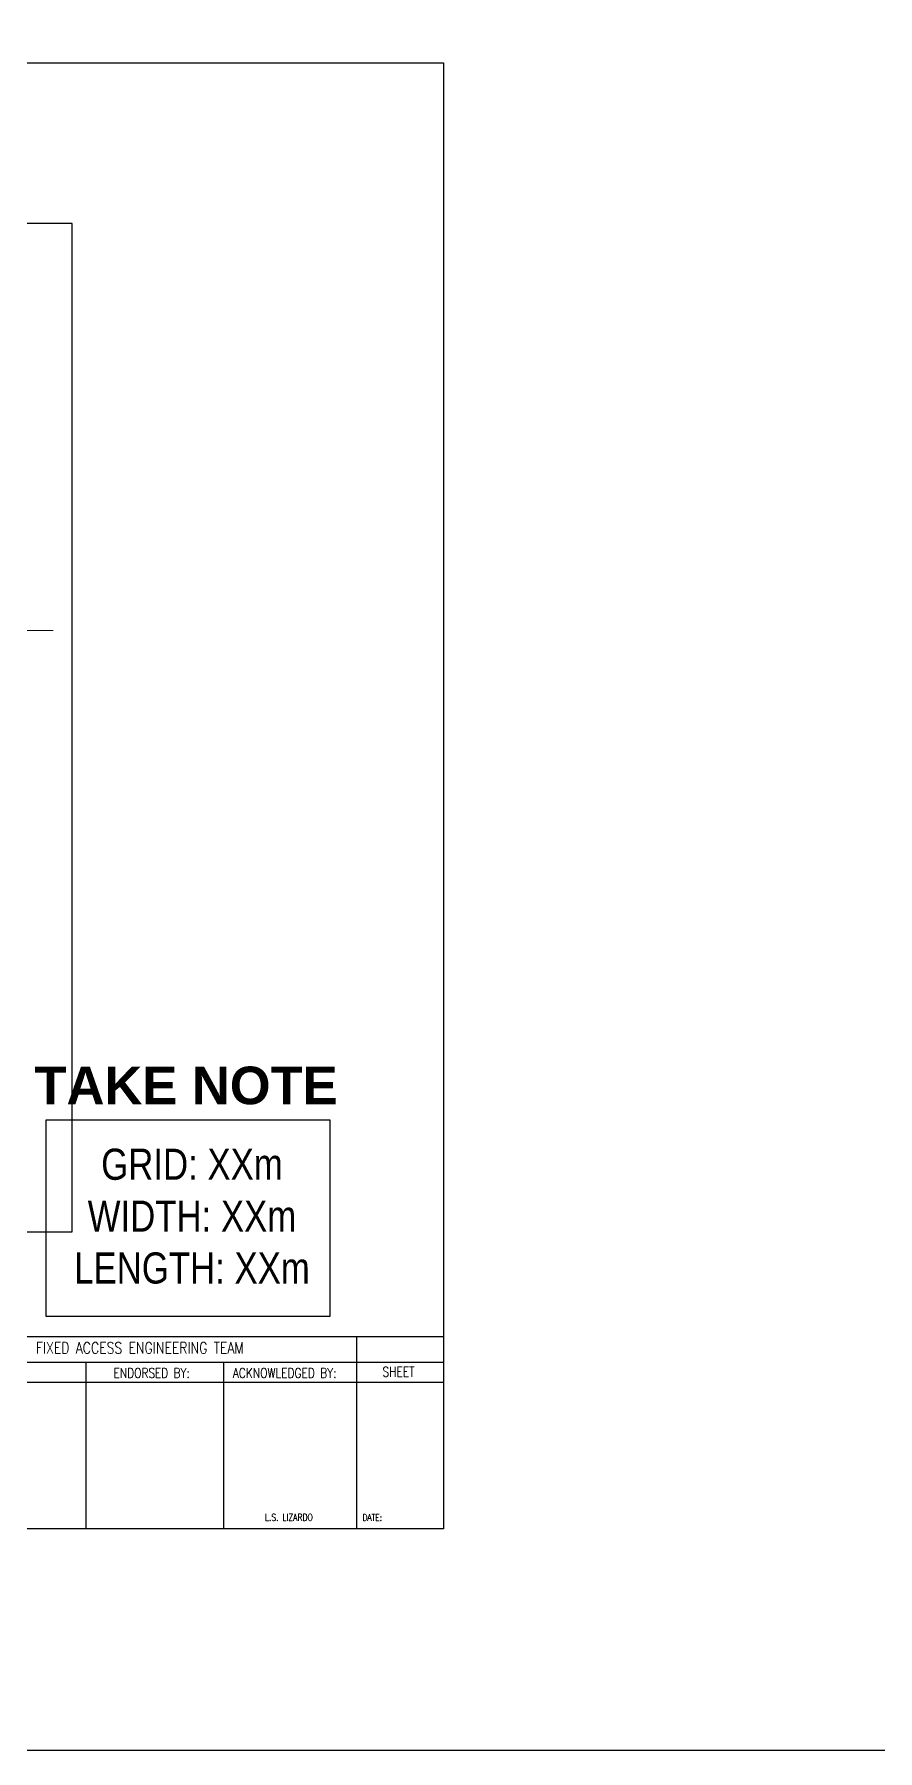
# Model space of a CAD drawing. Extents: x -663610 to -207124, y 70878 to 297551.
# Drawn here: x -260605 to -257636, y 70878 to 76918 of the extents above; entities that cross this region are included whole.
import ezdxf

# ---------------------------------------------------------------- set-up
doc = ezdxf.new("R2010")
doc.units = 0
doc.header["$LTSCALE"] = 0.3
doc.layers.get('0').update_dxf_attribs({"linetype": 'CONTINUOUS'})
for name, color, linetype in [('BASEMAP', 7, 'CONTINUOUS'), ('NAP #', 3, 'CONTINUOUS'), ('Print', 7, 'CONTINUOUS'), ('Site boundry', 7, 'CONTINUOUS')]:
    doc.layers.add(name, color=color, linetype=linetype)
doc.styles.add('Mark', font='arial.ttf', dxfattribs={"width": 0.8, "height": 2.5})
doc.styles.add('ROMANS', font='ROMANS.SHX', dxfattribs={"width": 0.8, "height": 2})
doc.styles.add('WMF-Arial Unicode MS0', font='')
doc.styles.get('WMF-Arial Unicode MS0').set_extended_font_data('Arial Unicode MS', bold=True)

msp = doc.modelspace()

# ---------------------------------------------------------------- linework, layer by layer
at = {"ltscale": 0.3}
for p, q in [((-259470.9, 72335.4), (-259470.9, 71659.2)), ((-259470.9, 72335.4), (-259470.9, 71659.2)), ((-261008.9, 72245.2), (-259470.9, 72245.2)), ((-260423.6, 72245.1), (-260423.6, 71659.2)), ((-259938.9, 72245.1), (-259938.9, 71659.2)), ((-259470.9, 72245.2), (-259165, 72245.2)), ((-261008.9, 72175.2), (-259470.9, 72175.2)), ((-259470.9, 72175.2), (-259165, 72175.2))]:
    msp.add_line(p, q, dxfattribs=at)
at = {"color": 0, "lineweight": 0, "ltscale": 0.3}
msp.add_lwpolyline([(-266535.5, 76818.6), (-259165, 76818.6), (-259165, 72335.4), (-266535.5, 72335.4)], close=True, dxfattribs=at)
at = {"ltscale": 0.3}
msp.add_lwpolyline([(-266535.5, 72335.4), (-259165, 72335.4), (-259165, 71659.2), (-266535.5, 71659.2)], close=True, dxfattribs=at)
msp.add_lwpolyline([(-266535.5, 72335.4), (-259165, 72335.4), (-259165, 71659.2), (-266535.5, 71659.2)], close=True, dxfattribs=at)
at = {"layer": 'BASEMAP', "color": 152, "ltscale": 2, "true_color": 0x2776bb}
msp.add_lwpolyline([(-245787.2, 70878.3), (-269522.5, 70878.3), (-269522.5, 85901.3), (-245787.2, 85901.3)], close=True, dxfattribs=at)
at = {"layer": 'NAP #', "color": 152, "ltscale": 2, "true_color": 0x2776bb}
msp.add_lwpolyline([(-265325.2, 74335.9), (-265325.2, 72704.1), (-260472.2, 72704.1), (-260472.2, 76253.1), (-265325.2, 76253.1), (-265325.2, 75431.3)], dxfattribs=at)
msp.add_lwpolyline([(-260563.1, 73098.4), (-259564.5, 73098.4), (-259564.5, 72405.9), (-260563.1, 72405.9)], close=True, dxfattribs=at)
at = {"layer": 'Print', "ltscale": 2}
msp.add_lwpolyline([(-266535.5, 76818.6), (-259165, 76818.6), (-259165, 71659.2), (-266535.5, 71659.2)], close=True, dxfattribs=at)
at = {"layer": 'Site boundry', "color": 116, "linetype": 'Continuous', "lineweight": 0, "ltscale": 2, "true_color": 0x136734, "const_width": 3.6}
msp.add_lwpolyline([(-262267.7, 74570.1), (-262062.1, 74819.9), (-260538.1, 74819.9)], dxfattribs=at)

# ---------------------------------------------------------------- texts
at = {"color": 7, "ltscale": 2, "insert": (-260050.2, 72996.9), "char_height": 109.521, "width": 1258.368, "attachment_point": 2, "style": 'Mark'}
msp.add_mtext('GRID: XXm\\PWIDTH: XXm\\PLENGTH: XXm', dxfattribs=at)
at = {"lineweight": 9, "attachment_point": 1, "style": 'ROMANS'}
for s, insert, char_height, width in [('FIXED ACCESS ENGINEERING TEAM', (-260599.9, 72315.8), 40.135, 1501.136), ('ENDORSED BY:', (-260326.8, 72224.5), 34.154, 559.85), ('ACKNOWLEDGED BY:', (-259906.1, 72224.5), 34.154, 559.85), ('L.S. LIZARDO', (-259793.5, 71712.3), 24.596, 403.178)]:
    msp.add_mtext(s, dxfattribs=dict(at, insert=insert, char_height=char_height, width=width))
at = {"attachment_point": 1, "style": 'ROMANS'}
for s, insert, char_height, width in [('SHEET', (-259379.4, 72228.6), 34.16, 559.969), ('DATE:', (-259449.7, 71710.7), 23.79, 447.975)]:
    msp.add_mtext(s, dxfattribs=dict(at, insert=insert, char_height=char_height, width=width))
at = {"layer": 'BASEMAP', "color": 152, "ltscale": 2, "true_color": 0x2776bb, "insert": (-260604.8, 73285.6), "char_height": 132.26, "width": 4769.379, "attachment_point": 1, "style": 'WMF-Arial Unicode MS0'}
msp.add_mtext('TAKE NOTE', dxfattribs=at)

doc.saveas('drawing.dxf')
